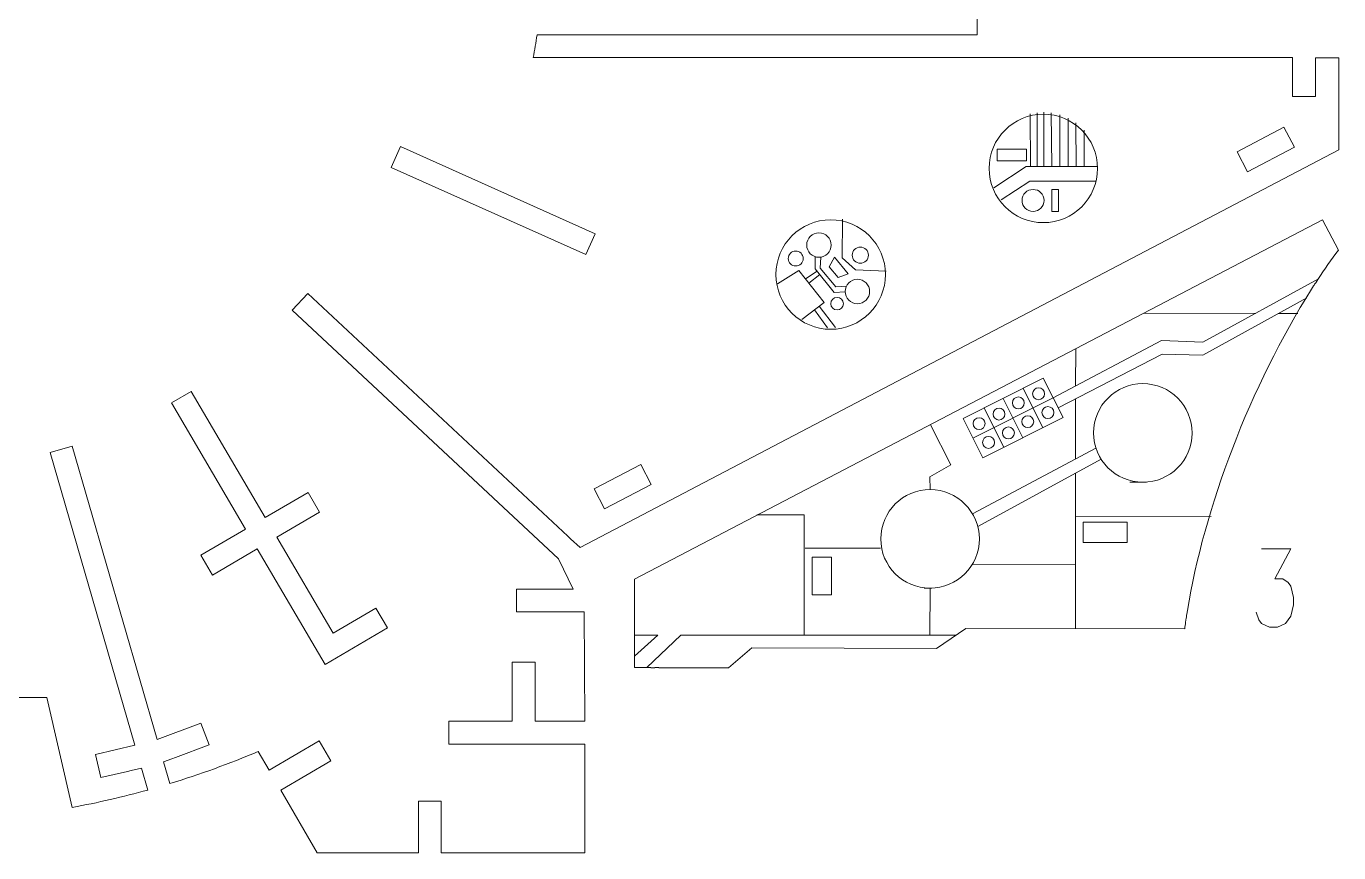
# Model space of a CAD drawing. Header units: inches. Extents: x -6.8 to 6.8, y -5 to 5.1.
# Drawn here: x -0.68 to 6.77, y -5.03 to -0.33 of the extents above; entities that cross this region are included whole.
import ezdxf

# ---------------------------------------------------------------- set-up
doc = ezdxf.new("R2010")
doc.units = ezdxf.units.IN
doc.header["$MEASUREMENT"] = 0
doc.layers.add('Layer 1', color=7, linetype='Continuous')

msp = doc.modelspace()

# ---------------------------------------------------------------- linework, layer by layer
at = {"layer": 'Layer 1', "color": 1, "lineweight": 9}
msp.add_lwpolyline([(4.8318, -1.0984), (4.9984, -1.0984), (4.9984, -1.0324), (4.8318, -1.0324), (4.8318, -1.0984)], close=True, dxfattribs=at)
at = {"layer": 'Layer 1', "color": 5, "lineweight": 9}
msp.add_lwpolyline([(5.1425, -1.3866), (5.1807, -1.3866), (5.1807, -1.2616), (5.1425, -1.2616), (5.1425, -1.3866)], close=True, dxfattribs=at)
for centre, major_axis in [((5.0948, -1.142), (0, 0.3081)), ((5.0366, -1.3241), (0, 0.0625)), ((3.8865, -1.7454), (0, 0.3111)), ((3.6877, -1.6542), (0, 0.0425)), ((4.0549, -1.6351), (0, 0.046)), ((3.9229, -1.9111), (0, 0.0356))]:
    msp.add_ellipse(centre, major_axis=major_axis, ratio=1, dxfattribs=at)
at = {"layer": 'Layer 1', "color": 1, "lineweight": 9}
for centre in [(3.8196, -1.5778), (4.0384, -1.8417)]:
    msp.add_ellipse(centre, major_axis=(0, 0.0694), ratio=1, dxfattribs=at)
at = {"layer": 'Layer 1', "lineweight": 9}
for points, knots in [([(4.6521, -0.3826), (4.6521, -0.3826), (4.7179, -0.3826), (4.7179, -0.3826), (4.7179, -0.3826), (4.7179, -0.3826), (4.7179, 0.7137), (4.7179, 0.7137), (4.7179, 0.7137), (4.7179, 0.7137), (4.6521, 0.7137), (4.6521, 0.7137)], [0, 0, 0, 0, 0.25, 0.25, 0.25, 0.25, 0.5, 0.5, 0.5, 0.5, 1, 1, 1, 1]), ([(6.5115, -0.5529), (6.5115, -0.5529), (6.5115, -0.5123), (6.5115, -0.5123), (6.5115, -0.5123), (6.5115, -0.5123), (2.1963, -0.5123), (2.1963, -0.5123), (2.1963, -0.5123), (2.2043, -0.4692), (2.2115, -0.426), (2.2179, -0.3826), (2.2179, -0.3826), (2.2179, -0.3826), (4.6299, -0.3826), (4.6299, -0.3826)], [0, 0, 0, 0, 0.2, 0.2, 0.2, 0.2, 0.4, 0.4, 0.4, 0.4, 0.6, 0.6, 0.6, 0.6, 1, 1, 1, 1]), ([(2.4084, -3.247), (2.4084, -3.247), (2.462, -3.2971), (2.462, -3.2971), (2.462, -3.2971), (2.462, -3.2971), (6.7734, -1.0361), (6.7734, -1.0361), (6.7734, -1.0361), (6.7734, -1.0361), (6.7734, -0.5125), (6.7734, -0.5125), (6.7734, -0.5125), (6.7734, -0.5125), (6.6414, -0.5125), (6.6414, -0.5125), (6.6414, -0.5125), (6.6414, -0.5125), (6.6414, -0.5529), (6.6414, -0.5529)], [0, 0, 0, 0, 0.166667, 0.166667, 0.166667, 0.166667, 0.333333, 0.333333, 0.333333, 0.333333, 0.5, 0.5, 0.5, 0.5, 0.666667, 0.666667, 0.666667, 0.666667, 1, 1, 1, 1]), ([(6.6414, -0.5751), (6.6414, -0.5751), (6.6414, -0.7323), (6.6414, -0.7323), (6.6414, -0.7323), (6.6414, -0.7323), (6.5114, -0.7323), (6.5114, -0.7323), (6.5114, -0.7323), (6.5114, -0.7323), (6.5114, -0.5751), (6.5114, -0.5751)], [0, 0, 0, 0, 0.25, 0.25, 0.25, 0.25, 0.5, 0.5, 0.5, 0.5, 1, 1, 1, 1]), ([(6.5215, -1.0214), (6.5215, -1.0214), (6.2557, -1.1608), (6.2557, -1.1608), (6.2557, -1.1608), (6.2557, -1.1608), (6.1963, -1.0475), (6.1963, -1.0475), (6.1963, -1.0475), (6.1963, -1.0475), (6.4621, -0.9081), (6.4621, -0.9081), (6.4621, -0.9081), (6.4621, -0.9081), (6.5215, -1.0214), (6.5215, -1.0214)], [0, 0, 0, 0, 0.2, 0.2, 0.2, 0.2, 0.4, 0.4, 0.4, 0.4, 0.6, 0.6, 0.6, 0.6, 1, 1, 1, 1]), ([(1.3883, -1.1366), (1.3883, -1.1366), (1.4415, -1.0179), (1.4415, -1.0179), (1.4415, -1.0179), (1.4415, -1.0179), (2.5482, -1.5135), (2.5482, -1.5135), (2.5482, -1.5135), (2.5482, -1.5135), (2.495, -1.6322), (2.495, -1.6322), (2.495, -1.6322), (2.495, -1.6322), (1.3883, -1.1366), (1.3883, -1.1366)], [0, 0, 0, 0, 0.2, 0.2, 0.2, 0.2, 0.4, 0.4, 0.4, 0.4, 0.6, 0.6, 0.6, 0.6, 1, 1, 1, 1]), ([(6.6545, -1.7731), (6.6925, -1.7154), (6.7313, -1.6597), (6.771, -1.6063), (6.771, -1.6063), (6.771, -1.6063), (6.6814, -1.4348), (6.6814, -1.4348), (6.6814, -1.4348), (6.6814, -1.4348), (2.7721, -3.4775), (2.7721, -3.4775), (2.7721, -3.4775), (2.7721, -3.4775), (2.7714, -3.9798), (2.7714, -3.9798), (2.7714, -3.9798), (2.7714, -3.9798), (2.8425, -3.9799), (2.8425, -3.9799)], [0, 0, 0, 0, 0.166667, 0.166667, 0.166667, 0.166667, 0.333333, 0.333333, 0.333333, 0.333333, 0.5, 0.5, 0.5, 0.5, 0.666667, 0.666667, 0.666667, 0.666667, 1, 1, 1, 1]), ([(2.2186, -3.533), (2.2186, -3.533), (2.4238, -3.533), (2.4238, -3.533), (2.4238, -3.533), (2.4238, -3.533), (2.34, -3.361), (2.34, -3.361), (2.34, -3.361), (2.34, -3.361), (0.8267, -1.9479), (0.8267, -1.9479), (0.8267, -1.9479), (0.8267, -1.9479), (0.9155, -1.8529), (0.9155, -1.8529), (0.9155, -1.8529), (0.9155, -1.8529), (2.3922, -3.2319), (2.3922, -3.2319)], [0, 0, 0, 0, 0.166667, 0.166667, 0.166667, 0.166667, 0.333333, 0.333333, 0.333333, 0.333333, 0.5, 0.5, 0.5, 0.5, 0.666667, 0.666667, 0.666667, 0.666667, 1, 1, 1, 1]), ([(5.6597, -2.9258), (5.8144, -2.926), (5.94, -2.8008), (5.9402, -2.6461), (5.9402, -2.6461), (5.9405, -2.4914), (5.8152, -2.3658), (5.6605, -2.3655), (5.6605, -2.3655), (5.5058, -2.3653), (5.3802, -2.4905), (5.38, -2.6453), (5.38, -2.6453), (5.3798, -2.8), (5.505, -2.9256), (5.6597, -2.9258), (5.7634, -2.926), (5.4524, -2.9255), (5.6597, -2.9258)], [0, 0, 0, 0, 0.2, 0.2, 0.2, 0.2, 0.4, 0.4, 0.4, 0.4, 0.6, 0.6, 0.6, 0.6, 1, 1, 1, 1.000004, 1.000004, 1.000004, 1.000004]), ([(1.3684, -3.7541), (1.3684, -3.7541), (1.0135, -3.9623), (1.0135, -3.9623), (1.0135, -3.9623), (1.0135, -3.9623), (0.6277, -3.3047), (0.6277, -3.3047), (0.6277, -3.3047), (0.6277, -3.3047), (0.374, -3.4536), (0.374, -3.4536), (0.374, -3.4536), (0.374, -3.4536), (0.3081, -3.3412), (0.3081, -3.3412), (0.3081, -3.3412), (0.3081, -3.3412), (0.5618, -3.1924), (0.5618, -3.1924), (0.5618, -3.1924), (0.5618, -3.1924), (0.1412, -2.4754), (0.1412, -2.4754), (0.1412, -2.4754), (0.1412, -2.4754), (0.2533, -2.4096), (0.2533, -2.4096), (0.2533, -2.4096), (0.2533, -2.4096), (0.6739, -3.1266), (0.6739, -3.1266), (0.6739, -3.1266), (0.6739, -3.1266), (0.9167, -2.9842), (0.9167, -2.9842), (0.9167, -2.9842), (0.9167, -2.9842), (0.9826, -3.0965), (0.9826, -3.0965), (0.9826, -3.0965), (0.9826, -3.0965), (0.7399, -3.239), (0.7399, -3.239), (0.7399, -3.239), (0.7399, -3.239), (1.0598, -3.7843), (1.0598, -3.7843), (1.0598, -3.7843), (1.0598, -3.7843), (1.3025, -3.6419), (1.3025, -3.6419), (1.3025, -3.6419), (1.3025, -3.6419), (1.3684, -3.7541), (1.3684, -3.7541)], [0, 0, 0, 0, 0.066667, 0.066667, 0.066667, 0.066667, 0.133333, 0.133333, 0.133333, 0.133333, 0.2, 0.2, 0.2, 0.2, 0.266667, 0.266667, 0.266667, 0.266667, 0.333333, 0.333333, 0.333333, 0.333333, 0.4, 0.4, 0.4, 0.4, 0.466667, 0.466667, 0.466667, 0.466667, 0.533333, 0.533333, 0.533333, 0.533333, 0.6, 0.6, 0.6, 0.6, 0.666667, 0.666667, 0.666667, 0.666667, 0.733333, 0.733333, 0.733333, 0.733333, 0.8, 0.8, 0.8, 0.8, 0.866667, 0.866667, 0.866667, 0.866667, 1, 1, 1, 1]), ([(-0.1101, -4.5693), (-0.1101, -4.5693), (-0.2603, -4.6041), (-0.2603, -4.6041), (-0.2603, -4.6041), (-0.2603, -4.6041), (-0.2904, -4.4742), (-0.2904, -4.4742), (-0.2904, -4.4742), (-0.2904, -4.4742), (-0.0673, -4.4203), (-0.0673, -4.4203), (-0.0673, -4.4203), (-0.0673, -4.4203), (-0.5489, -2.7565), (-0.5489, -2.7565), (-0.5489, -2.7565), (-0.5489, -2.7565), (-0.424, -2.7203), (-0.424, -2.7203), (-0.424, -2.7203), (-0.424, -2.7203), (0.059, -4.3891), (0.059, -4.3891), (0.059, -4.3891), (0.059, -4.3891), (0.3071, -4.2953), (0.3071, -4.2953), (0.3071, -4.2953), (0.3071, -4.2953), (0.3541, -4.4195), (0.3541, -4.4195), (0.3541, -4.4195), (0.3541, -4.4195), (0.1629, -4.4897), (0.1629, -4.4897)], [0, 0, 0, 0, 0.1, 0.1, 0.1, 0.1, 0.2, 0.2, 0.2, 0.2, 0.3, 0.3, 0.3, 0.3, 0.4, 0.4, 0.4, 0.4, 0.5, 0.5, 0.5, 0.5, 0.6, 0.6, 0.6, 0.6, 0.7, 0.7, 0.7, 0.7, 0.8, 0.8, 0.8, 0.8, 1, 1, 1, 1]), ([(2.6013, -3.0772), (2.6013, -3.0772), (2.5418, -2.9639), (2.5418, -2.9639), (2.5418, -2.9639), (2.5418, -2.9639), (2.8077, -2.8245), (2.8077, -2.8245), (2.8077, -2.8245), (2.8077, -2.8245), (2.8671, -2.9378), (2.8671, -2.9378), (2.8671, -2.9378), (2.8671, -2.9378), (2.6013, -3.0772), (2.6013, -3.0772)], [0, 0, 0, 0, 0.2, 0.2, 0.2, 0.2, 0.4, 0.4, 0.4, 0.4, 0.6, 0.6, 0.6, 0.6, 1, 1, 1, 1]), ([(4.4508, -3.528), (4.6055, -3.5283), (4.7311, -3.403), (4.7313, -3.2483), (4.7313, -3.2483), (4.7315, -3.0936), (4.6063, -2.968), (4.4516, -2.9678), (4.4516, -2.9678), (4.2969, -2.9676), (4.1713, -3.0928), (4.171, -3.2475), (4.171, -3.2475), (4.1708, -3.4022), (4.2961, -3.5278), (4.4508, -3.528), (4.4983, -3.5281), (4.3557, -3.5279), (4.4508, -3.528)], [0, 0, 0, 0, 0.2, 0.2, 0.2, 0.2, 0.4, 0.4, 0.4, 0.4, 0.6, 0.6, 0.6, 0.6, 1, 1, 1, 1.000004, 1.000004, 1.000004, 1.000004]), ([(2.396, -4.4145), (2.396, -4.4145), (1.717, -4.4145), (1.717, -4.4145), (1.717, -4.4145), (1.717, -4.4145), (1.717, -4.2845), (1.717, -4.2845), (1.717, -4.2845), (1.717, -4.2845), (2.0772, -4.2845), (2.0772, -4.2845), (2.0772, -4.2845), (2.0772, -4.2845), (2.0772, -3.9479), (2.0772, -3.9479), (2.0772, -3.9479), (2.0772, -3.9479), (2.2069, -3.9479), (2.2069, -3.9479), (2.2069, -3.9479), (2.2069, -3.9479), (2.2069, -4.2845), (2.2069, -4.2845), (2.2069, -4.2845), (2.2069, -4.2845), (2.4891, -4.2845), (2.4891, -4.2845), (2.4891, -4.2845), (2.4891, -4.2845), (2.4866, -3.6619), (2.4866, -3.6619), (2.4866, -3.6619), (2.4866, -3.6619), (2.1009, -3.6619), (2.1009, -3.6619), (2.1009, -3.6619), (2.1009, -3.6619), (2.1009, -3.533), (2.1009, -3.533), (2.1009, -3.533), (2.1009, -3.533), (2.1965, -3.533), (2.1965, -3.533)], [0, 0, 0, 0, 0.083333, 0.083333, 0.083333, 0.083333, 0.166667, 0.166667, 0.166667, 0.166667, 0.25, 0.25, 0.25, 0.25, 0.333333, 0.333333, 0.333333, 0.333333, 0.416667, 0.416667, 0.416667, 0.416667, 0.5, 0.5, 0.5, 0.5, 0.583333, 0.583333, 0.583333, 0.583333, 0.666667, 0.666667, 0.666667, 0.666667, 0.75, 0.75, 0.75, 0.75, 0.833333, 0.833333, 0.833333, 0.833333, 1, 1, 1, 1]), ([(2.9091, -3.98), (2.9091, -3.98), (3.3066, -3.9806), (3.3066, -3.9806), (3.3066, -3.9806), (3.3066, -3.9806), (3.4384, -3.868), (3.4384, -3.868), (3.4384, -3.868), (3.4384, -3.868), (4.4872, -3.8707), (4.4872, -3.8707), (4.4872, -3.8707), (4.4872, -3.8707), (4.6542, -3.757), (4.6542, -3.757), (4.6542, -3.757), (4.6542, -3.757), (5.8983, -3.7588), (5.8983, -3.7588), (5.8983, -3.7588), (5.8999, -3.7462), (5.9017, -3.7334), (5.9035, -3.7206)], [0, 0, 0, 0, 0.142857, 0.142857, 0.142857, 0.142857, 0.285714, 0.285714, 0.285714, 0.285714, 0.428571, 0.428571, 0.428571, 0.428571, 0.571429, 0.571429, 0.571429, 0.571429, 0.714286, 0.714286, 0.714286, 0.714286, 1, 1, 1, 1]), ([(-1.2558, -4.0886), (-1.2558, -4.0886), (-1.2558, -4.1494), (-1.2558, -4.1494), (-1.2558, -4.1494), (-1.2558, -4.1494), (-0.5682, -4.1494), (-0.5682, -4.1494), (-0.5682, -4.1494), (-0.5682, -4.1494), (-0.4232, -4.7742), (-0.4232, -4.7742), (-0.4232, -4.7742), (-0.2786, -4.7476), (-0.1352, -4.7146), (0.0065, -4.6754), (0.0065, -4.6754), (0.0065, -4.6754), (-0.0296, -4.5506), (-0.0296, -4.5506), (-0.0296, -4.5506), (-0.0296, -4.5506), (-0.0885, -4.5643), (-0.0885, -4.5643)], [0, 0, 0, 0, 0.142857, 0.142857, 0.142857, 0.142857, 0.285714, 0.285714, 0.285714, 0.285714, 0.428571, 0.428571, 0.428571, 0.428571, 0.571429, 0.571429, 0.571429, 0.571429, 0.714286, 0.714286, 0.714286, 0.714286, 1, 1, 1, 1]), ([(0.1421, -4.4973), (0.1421, -4.4973), (0.0953, -4.5145), (0.0953, -4.5145), (0.0953, -4.5145), (0.0953, -4.5145), (0.1313, -4.6391), (0.1313, -4.6391), (0.1313, -4.6391), (0.3019, -4.587), (0.4695, -4.5259), (0.6336, -4.4559), (0.6336, -4.4559), (0.6336, -4.4559), (0.6957, -4.5627), (0.6957, -4.5627), (0.6957, -4.5627), (0.6957, -4.5627), (0.9807, -4.3967), (0.9807, -4.3967), (0.9807, -4.3967), (0.9807, -4.3967), (1.0463, -4.5094), (1.0463, -4.5094), (1.0463, -4.5094), (1.0463, -4.5094), (0.7614, -4.6754), (0.7614, -4.6754), (0.7614, -4.6754), (0.7614, -4.6754), (0.9691, -5.032), (0.9691, -5.032), (0.9691, -5.032), (0.9691, -5.032), (1.5439, -5.032), (1.5439, -5.032), (1.5439, -5.032), (1.5439, -5.032), (1.5439, -4.738), (1.5439, -4.738), (1.5439, -4.738), (1.5439, -4.738), (1.6739, -4.738), (1.6739, -4.738), (1.6739, -4.738), (1.6739, -4.738), (1.6739, -4.9541), (1.6739, -4.9541)], [0, 0, 0, 0, 0.076923, 0.076923, 0.076923, 0.076923, 0.153846, 0.153846, 0.153846, 0.153846, 0.230769, 0.230769, 0.230769, 0.230769, 0.307692, 0.307692, 0.307692, 0.307692, 0.384615, 0.384615, 0.384615, 0.384615, 0.461538, 0.461538, 0.461538, 0.461538, 0.538462, 0.538462, 0.538462, 0.538462, 0.615385, 0.615385, 0.615385, 0.615385, 0.692308, 0.692308, 0.692308, 0.692308, 0.769231, 0.769231, 0.769231, 0.769231, 0.846154, 0.846154, 0.846154, 0.846154, 1, 1, 1, 1]), ([(1.6739, -4.9762), (1.6739, -4.9762), (1.6739, -5.032), (1.6739, -5.032), (1.6739, -5.032), (1.6739, -5.032), (2.4891, -5.032), (2.4891, -5.032), (2.4891, -5.032), (2.4891, -5.032), (2.4891, -4.4145), (2.4891, -4.4145), (2.4891, -4.4145), (2.4891, -4.4145), (2.4182, -4.4145), (2.4182, -4.4145)], [0, 0, 0, 0, 0.2, 0.2, 0.2, 0.2, 0.4, 0.4, 0.4, 0.4, 0.6, 0.6, 0.6, 0.6, 1, 1, 1, 1])]:
    msp.add_open_spline(points, degree=3, knots=knots, dxfattribs=at)
at = {"layer": 'Layer 1', "color": 1, "lineweight": 9}
for points in [[(4.6299, -0.3826), (4.6299, -0.3826), (4.6521, -0.3826), (4.6521, -0.3826)], [(6.5114, -0.5751), (6.5114, -0.5751), (6.5115, -0.5529), (6.5115, -0.5529)], [(6.6414, -0.5751), (6.6414, -0.5751), (6.6414, -0.5529), (6.6414, -0.5529)], [(6.6425, -1.7917), (6.6425, -1.7917), (6.6545, -1.7731), (6.6545, -1.7731)], [(6.6183, -1.829), (6.6183, -1.829), (6.6304, -1.8104), (6.6304, -1.8104)], [(5.3935, -2.732), (5.3935, -2.732), (4.6928, -3.1061), (4.6928, -3.1061)], [(4.7224, -3.1774), (4.7224, -3.1774), (5.423, -2.7949), (5.423, -2.7949)], [(2.4084, -3.247), (2.4084, -3.247), (2.3922, -3.2319), (2.3922, -3.2319)], [(2.2186, -3.533), (2.2186, -3.533), (2.1965, -3.533), (2.1965, -3.533)], [(5.9034, -3.7206), (5.9034, -3.7206), (5.9067, -3.6987), (5.9067, -3.6987)], [(5.9101, -3.6767), (5.9101, -3.6767), (5.9134, -3.6548), (5.9134, -3.6548)], [(2.8425, -3.9799), (2.8425, -3.9799), (2.8646, -3.9799), (2.8646, -3.9799)], [(2.8869, -3.9799), (2.8869, -3.9799), (2.9091, -3.9799), (2.9091, -3.9799)], [(2.4182, -4.4144), (2.4182, -4.4144), (2.396, -4.4145), (2.396, -4.4145)], [(0.1629, -4.4897), (0.1629, -4.4897), (0.1421, -4.4973), (0.1421, -4.4973)], [(-0.0885, -4.5643), (-0.0885, -4.5643), (-0.1101, -4.5693), (-0.1101, -4.5693)], [(1.6739, -4.9541), (1.6739, -4.9541), (1.6739, -4.9762), (1.6739, -4.9762)]]:
    msp.add_open_spline(points, degree=3, dxfattribs=at)
at = {"layer": 'Layer 1', "color": 5, "lineweight": 9}
for points in [[(5.021, -1.1313), (5.021, -1.1313), (5.0197, -0.8325), (5.0197, -0.8325)], [(5.0592, -1.1313), (5.0592, -1.1313), (5.0592, -0.8256), (5.0592, -0.8256)], [(5.0968, -1.1309), (5.0968, -1.1309), (5.0968, -0.8228), (5.0968, -0.8228)], [(5.1425, -1.1312), (5.1425, -1.1312), (5.1396, -0.8257), (5.1396, -0.8257)], [(5.1894, -1.1311), (5.1894, -1.1311), (5.1886, -0.8367), (5.1886, -0.8367)], [(5.2363, -1.1311), (5.2363, -1.1311), (5.2367, -0.8563), (5.2367, -0.8563)], [(5.2814, -1.131), (5.2814, -1.131), (5.2801, -0.8832), (5.2801, -0.8832)], [(5.3266, -1.131), (5.3266, -1.131), (5.326, -0.9249), (5.326, -0.9249)], [(3.8095, -1.7265), (3.8095, -1.7265), (3.744, -1.7704), (3.744, -1.7704)], [(3.7627, -1.7938), (3.7627, -1.7938), (3.824, -1.7445), (3.824, -1.7445)], [(3.9134, -2.0472), (3.9134, -2.0472), (3.8207, -1.9256), (3.8207, -1.9256)], [(3.7952, -1.9451), (3.7952, -1.9451), (3.8691, -2.0474), (3.8691, -2.0474)], [(5.6669, -1.9649), (5.6669, -1.9649), (6.3014, -1.9663), (6.3014, -1.9663)], [(6.43, -1.9664), (6.43, -1.9664), (6.5413, -1.9665), (6.5413, -1.9665)], [(5.2784, -2.3785), (5.2784, -2.3785), (5.2788, -2.1677), (5.2788, -2.1677)], [(5.1506, -2.4462), (5.1506, -2.4462), (4.6947, -2.6758), (4.6947, -2.6758)], [(4.8664, -2.4494), (4.8664, -2.4494), (4.9789, -2.6726), (4.9789, -2.6726)], [(4.9795, -2.3924), (4.9795, -2.3924), (5.092, -2.6156), (5.092, -2.6156)], [(5.278, -2.7931), (5.278, -2.7931), (5.2783, -2.452), (5.2783, -2.452)], [(4.758, -2.504), (4.758, -2.504), (4.8705, -2.7273), (4.8705, -2.7273)], [(5.277, -3.7579), (5.277, -3.7579), (5.2779, -2.8746), (5.2779, -2.8746)], [(5.2777, -3.1194), (5.2777, -3.1194), (6.0485, -3.1201), (6.0485, -3.1201)], [(4.1688, -3.3015), (4.1688, -3.3015), (3.741, -3.3011), (3.741, -3.3011)], [(5.2774, -3.3954), (5.2774, -3.3954), (4.6906, -3.3934), (4.6906, -3.3934)], [(4.4508, -3.528), (4.4508, -3.528), (4.449, -3.7958), (4.449, -3.7958)], [(2.9036, -3.7944), (2.9036, -3.7944), (2.7707, -3.7945), (2.7707, -3.7945)], [(2.9036, -3.7944), (2.9036, -3.7944), (2.7715, -3.9147), (2.7715, -3.9147)], [(3.0341, -3.7946), (3.0341, -3.7946), (2.8425, -3.9799), (2.8425, -3.9799)], [(4.5971, -3.7959), (4.5971, -3.7959), (3.0341, -3.7946), (3.0341, -3.7946)]]:
    msp.add_open_spline(points, degree=3, dxfattribs=at)
at = {"layer": 'Layer 1', "color": 1, "lineweight": 9}
for points, knots in [([(5.405, -1.1309), (5.405, -1.1309), (4.9967, -1.1314), (4.9967, -1.1314), (4.9967, -1.1314), (4.9967, -1.1314), (4.8134, -1.2521), (4.8134, -1.2521)], [0, 0, 0, 0, 0.333333, 0.333333, 0.333333, 0.333333, 1, 1, 1, 1]), ([(4.8546, -1.3214), (4.8546, -1.3214), (5.0175, -1.2147), (5.0175, -1.2147), (5.0175, -1.2147), (5.0175, -1.2147), (5.3936, -1.214), (5.3936, -1.214)], [0, 0, 0, 0, 0.333333, 0.333333, 0.333333, 0.333333, 1, 1, 1, 1]), ([(4.2018, -1.7262), (4.2018, -1.7262), (4.0271, -1.7193), (4.0271, -1.7193), (4.0271, -1.7193), (4.0271, -1.7193), (3.9524, -1.6498), (3.9524, -1.6498), (3.9524, -1.6498), (3.9524, -1.6498), (3.9538, -1.4303), (3.9538, -1.4303)], [0, 0, 0, 0, 0.25, 0.25, 0.25, 0.25, 0.5, 0.5, 0.5, 0.5, 1, 1, 1, 1]), ([(3.9281, -1.7627), (3.9281, -1.7627), (3.9854, -1.7418), (3.9854, -1.7418), (3.9854, -1.7418), (3.9854, -1.7418), (3.909, -1.6463), (3.909, -1.6463), (3.909, -1.6463), (3.909, -1.6463), (3.8787, -1.701), (3.8787, -1.701), (3.8787, -1.701), (3.8787, -1.701), (3.9281, -1.7627), (3.9281, -1.7627)], [0, 0, 0, 0, 0.2, 0.2, 0.2, 0.2, 0.4, 0.4, 0.4, 0.4, 0.6, 0.6, 0.6, 0.6, 1, 1, 1, 1]), ([(3.7233, -2), (3.7233, -2), (3.85, -1.9033), (3.85, -1.9033), (3.85, -1.9033), (3.85, -1.9033), (3.7059, -1.7227), (3.7059, -1.7227), (3.7059, -1.7227), (3.7059, -1.7227), (3.5838, -1.7979), (3.5838, -1.7979)], [0, 0, 0, 0, 0.25, 0.25, 0.25, 0.25, 0.5, 0.5, 0.5, 0.5, 1, 1, 1, 1]), ([(5.1506, -2.4462), (5.1506, -2.4462), (5.7669, -2.1199), (5.7669, -2.1199), (5.7669, -2.1199), (5.7669, -2.1199), (6.0013, -2.1305), (6.0013, -2.1305), (6.0013, -2.1305), (6.0013, -2.1305), (6.6591, -1.7706), (6.6591, -1.7706)], [0, 0, 0, 0, 0.25, 0.25, 0.25, 0.25, 0.5, 0.5, 0.5, 0.5, 1, 1, 1, 1]), ([(6.5913, -1.8773), (6.5913, -1.8773), (6.0012, -2.2034), (6.0012, -2.2034), (6.0012, -2.2034), (6.0012, -2.2034), (5.7708, -2.1987), (5.7708, -2.1987), (5.7708, -2.1987), (5.7708, -2.1987), (5.1792, -2.503), (5.1792, -2.503)], [0, 0, 0, 0, 0.25, 0.25, 0.25, 0.25, 0.5, 0.5, 0.5, 0.5, 1, 1, 1, 1]), ([(5.0943, -2.3346), (5.0943, -2.3346), (4.6385, -2.5642), (4.6385, -2.5642), (4.6385, -2.5642), (4.6385, -2.5642), (4.7509, -2.7875), (4.7509, -2.7875), (4.7509, -2.7875), (4.7509, -2.7875), (5.2068, -2.5578), (5.2068, -2.5578), (5.2068, -2.5578), (5.2068, -2.5578), (5.0943, -2.3346), (5.0943, -2.3346)], [0, 0, 0, 0, 0.2, 0.2, 0.2, 0.2, 0.4, 0.4, 0.4, 0.4, 0.6, 0.6, 0.6, 0.6, 1, 1, 1, 1]), ([(3.781, -3.3512), (3.781, -3.3512), (3.8916, -3.3513), (3.8916, -3.3513), (3.8916, -3.3513), (3.8916, -3.3513), (3.8914, -3.5665), (3.8914, -3.5665), (3.8914, -3.5665), (3.8914, -3.5665), (3.7808, -3.5664), (3.7808, -3.5664), (3.7808, -3.5664), (3.7808, -3.5664), (3.781, -3.3512), (3.781, -3.3512)], [0, 0, 0, 0, 0.2, 0.2, 0.2, 0.2, 0.4, 0.4, 0.4, 0.4, 0.6, 0.6, 0.6, 0.6, 1, 1, 1, 1]), ([(6.3344, -3.304), (6.3344, -3.304), (6.5007, -3.304), (6.5007, -3.304), (6.5007, -3.304), (6.5007, -3.304), (6.4098, -3.4741), (6.4098, -3.4741), (6.4098, -3.4741), (6.4098, -3.4741), (6.4553, -3.4741), (6.4553, -3.4741), (6.4553, -3.4741), (6.4553, -3.4741), (6.4857, -3.4951), (6.4857, -3.4951), (6.4857, -3.4951), (6.4857, -3.4951), (6.5007, -3.5168), (6.5007, -3.5168), (6.5007, -3.5168), (6.5007, -3.5168), (6.5162, -3.5805), (6.5162, -3.5805), (6.5162, -3.5805), (6.5162, -3.5805), (6.5162, -3.6226), (6.5162, -3.6226), (6.5162, -3.6226), (6.5162, -3.6226), (6.5007, -3.6863), (6.5007, -3.6863), (6.5007, -3.6863), (6.5007, -3.6863), (6.4707, -3.729), (6.4707, -3.729), (6.4707, -3.729), (6.4707, -3.729), (6.4253, -3.75), (6.4253, -3.75), (6.4253, -3.75), (6.4253, -3.75), (6.3798, -3.75), (6.3798, -3.75), (6.3798, -3.75), (6.3798, -3.75), (6.3344, -3.729), (6.3344, -3.729), (6.3344, -3.729), (6.3344, -3.729), (6.319, -3.708), (6.319, -3.708), (6.319, -3.708), (6.319, -3.708), (6.304, -3.6653), (6.304, -3.6653)], [0, 0, 0, 0, 0.066667, 0.066667, 0.066667, 0.066667, 0.133333, 0.133333, 0.133333, 0.133333, 0.2, 0.2, 0.2, 0.2, 0.266667, 0.266667, 0.266667, 0.266667, 0.333333, 0.333333, 0.333333, 0.333333, 0.4, 0.4, 0.4, 0.4, 0.466667, 0.466667, 0.466667, 0.466667, 0.533333, 0.533333, 0.533333, 0.533333, 0.6, 0.6, 0.6, 0.6, 0.666667, 0.666667, 0.666667, 0.666667, 0.733333, 0.733333, 0.733333, 0.733333, 0.8, 0.8, 0.8, 0.8, 0.866667, 0.866667, 0.866667, 0.866667, 1, 1, 1, 1])]:
    msp.add_open_spline(points, degree=3, knots=knots, dxfattribs=at)
at = {"layer": 'Layer 1', "color": 5, "lineweight": 9}
for points, knots in [([(3.7986, -1.644), (3.7986, -1.644), (3.7988, -1.7132), (3.7988, -1.7132), (3.7988, -1.7132), (3.7988, -1.7132), (3.9064, -1.8469), (3.9064, -1.8469), (3.9064, -1.8469), (3.9064, -1.8469), (3.969, -1.8444), (3.969, -1.8444)], [0, 0, 0, 0, 0.25, 0.25, 0.25, 0.25, 0.5, 0.5, 0.5, 0.5, 1, 1, 1, 1]), ([(3.9757, -1.8117), (3.9757, -1.8117), (3.9151, -1.8147), (3.9151, -1.8147), (3.9151, -1.8147), (3.9151, -1.8147), (3.8274, -1.7088), (3.8274, -1.7088), (3.8274, -1.7088), (3.8274, -1.7088), (3.8302, -1.6464), (3.8302, -1.6464)], [0, 0, 0, 0, 0.25, 0.25, 0.25, 0.25, 0.5, 0.5, 0.5, 0.5, 1, 1, 1, 1]), ([(4.9529, -2.4409), (4.9342, -2.4409), (4.919, -2.456), (4.919, -2.4747), (4.919, -2.4747), (4.919, -2.4934), (4.9341, -2.5086), (4.9528, -2.5086), (4.9528, -2.5086), (4.9715, -2.5086), (4.9867, -2.4935), (4.9867, -2.4748), (4.9867, -2.4748), (4.9867, -2.4561), (4.9716, -2.4409), (4.9529, -2.4409)], [0, 0, 0, 0, 0.2, 0.2, 0.2, 0.2, 0.4, 0.4, 0.4, 0.4, 0.6, 0.6, 0.6, 0.6, 1, 1, 1, 1]), ([(5.0676, -2.389), (5.0489, -2.3889), (5.0337, -2.4041), (5.0337, -2.4228), (5.0337, -2.4228), (5.0337, -2.4415), (5.0488, -2.4567), (5.0675, -2.4567), (5.0675, -2.4567), (5.0862, -2.4567), (5.1014, -2.4415), (5.1014, -2.4229), (5.1014, -2.4229), (5.1014, -2.4042), (5.0863, -2.389), (5.0676, -2.389)], [0, 0, 0, 0, 0.2, 0.2, 0.2, 0.2, 0.4, 0.4, 0.4, 0.4, 0.6, 0.6, 0.6, 0.6, 1, 1, 1, 1]), ([(4.8429, -2.5047), (4.8242, -2.5047), (4.809, -2.5199), (4.809, -2.5386), (4.809, -2.5386), (4.809, -2.5573), (4.8241, -2.5724), (4.8428, -2.5725), (4.8428, -2.5725), (4.8615, -2.5725), (4.8767, -2.5573), (4.8767, -2.5386), (4.8767, -2.5386), (4.8767, -2.5199), (4.8616, -2.5048), (4.8429, -2.5047)], [0, 0, 0, 0, 0.2, 0.2, 0.2, 0.2, 0.4, 0.4, 0.4, 0.4, 0.6, 0.6, 0.6, 0.6, 1, 1, 1, 1]), ([(5.1209, -2.4958), (5.1022, -2.4958), (5.087, -2.5109), (5.087, -2.5296), (5.087, -2.5296), (5.087, -2.5483), (5.1021, -2.5635), (5.1208, -2.5635), (5.1208, -2.5635), (5.1395, -2.5635), (5.1547, -2.5484), (5.1547, -2.5297), (5.1547, -2.5297), (5.1547, -2.511), (5.1396, -2.4958), (5.1209, -2.4958)], [0, 0, 0, 0, 0.2, 0.2, 0.2, 0.2, 0.4, 0.4, 0.4, 0.4, 0.6, 0.6, 0.6, 0.6, 1, 1, 1, 1]), ([(4.4516, -2.9678), (4.4516, -2.9678), (4.449, -2.8946), (4.449, -2.8946), (4.449, -2.8946), (4.449, -2.8946), (4.5696, -2.827), (4.5696, -2.827), (4.5696, -2.827), (4.5696, -2.827), (4.4531, -2.5991), (4.4531, -2.5991)], [0, 0, 0, 0, 0.25, 0.25, 0.25, 0.25, 0.5, 0.5, 0.5, 0.5, 1, 1, 1, 1]), ([(4.73, -2.5589), (4.7113, -2.5589), (4.6962, -2.5741), (4.6961, -2.5928), (4.6961, -2.5928), (4.6961, -2.6115), (4.7113, -2.6266), (4.73, -2.6267), (4.73, -2.6267), (4.7487, -2.6267), (4.7638, -2.6115), (4.7638, -2.5928), (4.7638, -2.5928), (4.7639, -2.5741), (4.7487, -2.559), (4.73, -2.5589)], [0, 0, 0, 0, 0.2, 0.2, 0.2, 0.2, 0.4, 0.4, 0.4, 0.4, 0.6, 0.6, 0.6, 0.6, 1, 1, 1, 1]), ([(5.0062, -2.5477), (4.9875, -2.5477), (4.9723, -2.5628), (4.9723, -2.5815), (4.9723, -2.5815), (4.9723, -2.6002), (4.9874, -2.6154), (5.0061, -2.6154), (5.0061, -2.6154), (5.0248, -2.6154), (5.04, -2.6003), (5.04, -2.5816), (5.04, -2.5816), (5.04, -2.5629), (5.0249, -2.5477), (5.0062, -2.5477)], [0, 0, 0, 0, 0.2, 0.2, 0.2, 0.2, 0.4, 0.4, 0.4, 0.4, 0.6, 0.6, 0.6, 0.6, 1, 1, 1, 1]), ([(4.7833, -2.6658), (4.7646, -2.6657), (4.7494, -2.6809), (4.7494, -2.6996), (4.7494, -2.6996), (4.7494, -2.7183), (4.7645, -2.7335), (4.7832, -2.7335), (4.7832, -2.7335), (4.8019, -2.7335), (4.8171, -2.7184), (4.8171, -2.6997), (4.8171, -2.6997), (4.8171, -2.681), (4.802, -2.6658), (4.7833, -2.6658)], [0, 0, 0, 0, 0.2, 0.2, 0.2, 0.2, 0.4, 0.4, 0.4, 0.4, 0.6, 0.6, 0.6, 0.6, 1, 1, 1, 1]), ([(4.8962, -2.6116), (4.8775, -2.6116), (4.8623, -2.6267), (4.8623, -2.6454), (4.8623, -2.6454), (4.8623, -2.6641), (4.8774, -2.6793), (4.8961, -2.6793), (4.8961, -2.6793), (4.9148, -2.6793), (4.93, -2.6642), (4.93, -2.6455), (4.93, -2.6455), (4.93, -2.6268), (4.9149, -2.6116), (4.8962, -2.6116)], [0, 0, 0, 0, 0.2, 0.2, 0.2, 0.2, 0.4, 0.4, 0.4, 0.4, 0.6, 0.6, 0.6, 0.6, 1, 1, 1, 1]), ([(3.4671, -3.1114), (3.4671, -3.1114), (3.736, -3.1117), (3.736, -3.1117), (3.736, -3.1117), (3.736, -3.1117), (3.7353, -3.7952), (3.7353, -3.7952)], [0, 0, 0, 0, 0.333333, 0.333333, 0.333333, 0.333333, 1, 1, 1, 1]), ([(5.3206, -3.1533), (5.3206, -3.1533), (5.5706, -3.1535), (5.5706, -3.1535), (5.5706, -3.1535), (5.5706, -3.1535), (5.5705, -3.2681), (5.5705, -3.2681), (5.5705, -3.2681), (5.5705, -3.2681), (5.3205, -3.2679), (5.3205, -3.2679), (5.3205, -3.2679), (5.3205, -3.2679), (5.3206, -3.1533), (5.3206, -3.1533)], [0, 0, 0, 0, 0.2, 0.2, 0.2, 0.2, 0.4, 0.4, 0.4, 0.4, 0.6, 0.6, 0.6, 0.6, 1, 1, 1, 1])]:
    msp.add_open_spline(points, degree=3, knots=knots, dxfattribs=at)
at = {"layer": 'Layer 1', "lineweight": 9}
for points in [[(5.9134, -3.6548), (6.0061, -3.0786), (6.2724, -2.3739), (6.6184, -1.829)], [(6.6302, -1.8103), (6.6343, -1.804), (6.6383, -1.7978), (6.6424, -1.7916)], [(5.9066, -3.6987), (5.9077, -3.6914), (5.9088, -3.684), (5.9099, -3.6766)], [(2.8646, -3.98), (2.8646, -3.98), (2.8869, -3.98), (2.8869, -3.98)]]:
    msp.add_open_spline(points, degree=3, dxfattribs=at)

doc.saveas('drawing.dxf')
